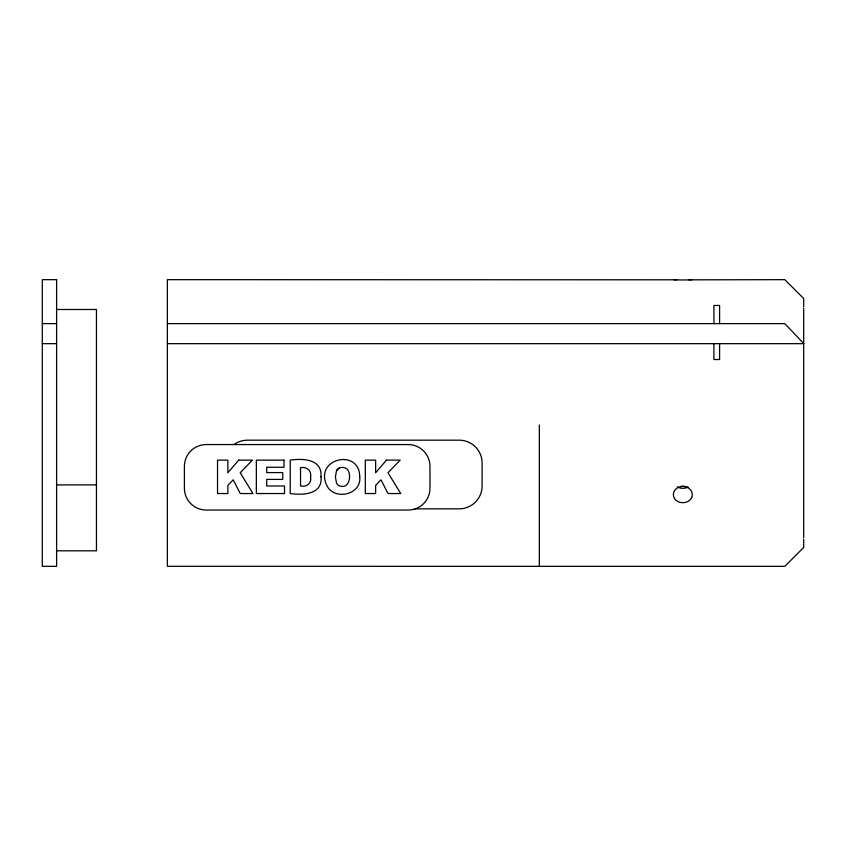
<?xml version="1.0" encoding="UTF-8"?>
<svg xmlns="http://www.w3.org/2000/svg" width="846" height="846" viewBox="0 0 846 846"><rect width="100%" height="100%" fill="white"/><g stroke="black" fill="none" stroke-linecap="round" stroke-linejoin="round"><path stroke-width="1.27" d="M336.475 470.884L335.407 476.911L336.465 482.897A6.017 6.017 0 0 0 339.51 485.837C348.552 489.411 351.555 477.081 348.309 470.81A6.091 6.091 0 0 0 345.231 467.933C342.101 466.643 337.966 467.658 336.475 470.884A6.112 6.112 0 0 1 339.5 467.944M681.062 486.492L681.358 486.45A9.412 8.502 0 0 1 684.308 486.45L684.604 486.492A9.443 8.397 0 0 1 687.375 487.391M803.7 306.707L803.7 298.553L784.813 279.666L688.845 279.836M673.553 279.666L676.811 279.836M692.155 279.677L689.712 279.804A9.433 0.56 0 0 1 675.943 279.804L167.371 279.666L167.371 566.323L784.813 566.334L803.7 547.447L803.7 539.293M56.608 309.488L96.455 309.488L96.455 550.809L56.608 550.809M42.3 323.616L56.608 323.616M167.371 323.616L784.813 323.616L803.7 343.539M42.3 343.666L56.608 343.666M167.371 343.666L803.7 343.666M56.608 484.895L96.455 484.906M414.508 508.837L459.219 508.837A22.895 22.895 0 0 0 482.114 485.953L482.114 463.058A22.895 22.895 0 0 0 459.219 440.174L247.487 440.174A22.895 22.895 0 0 0 234.035 444.541M803.7 308.261L803.7 537.739M719.597 323.616L719.597 305.469L713.918 305.469L713.918 323.616M719.597 343.666L719.597 359.539L713.918 359.539L713.918 343.666M539.336 425.009L539.336 566.334M688.136 487A9.433 7.878 0 0 1 687.132 487.497A9.412 7.699 0 0 1 678.545 487.508A9.433 7.878 0 0 1 677.276 486.852M359.709 476.594C361.834 492.446 340.674 499.574 330.035 489.993A15.45 15.45 0 0 1 326.376 484.547C314.945 458.014 359.55 448.433 359.709 476.594M310.588 476.933C311.941 483.309 306.485 487.486 300.542 485.964L300.542 467.701C306.464 466.22 311.814 470.767 310.588 476.933M320.962 476.732C322.971 494.656 302.699 495.333 290.22 493.546L290.22 460.139C302.942 458.236 322.516 459.04 320.962 476.732M691.711 497.427L691.605 497.67A9.443 7.995 0 0 1 688.136 501.34A9.422 7.815 0 0 1 677.519 501.34A9.443 8.143 0 0 1 673.458 493.652A9.433 8.28 0 0 1 675.193 489.813L675.372 489.612A9.433 8.418 0 0 1 690.294 489.601L690.473 489.813A9.433 8.28 0 0 1 692.197 493.641A9.443 8.143 0 0 1 691.711 497.427M238.678 460.139L227.86 472.766L227.86 460.139L217.538 460.139L217.538 493.546L227.86 493.546L227.86 485.393L233.2 479.809L240.243 493.546L252.954 493.546L240.211 472.745L252.404 460.139L238.678 460.139M386.453 460.139L375.635 472.766L375.635 460.139L365.313 460.139L365.313 493.546L375.635 493.546L375.635 485.393L380.964 479.809L388.018 493.546L400.729 493.546L387.986 472.745L400.179 460.139L386.453 460.139M56.608 279.666L42.3 279.666L42.3 566.323L56.608 566.334L56.608 279.666M408.142 444.562L206.223 444.562A21.827 21.827 0 0 0 184.396 466.4L184.396 488.227A21.827 21.827 0 0 0 206.223 510.053L408.142 510.053A21.827 21.827 0 0 0 429.969 488.227L429.969 466.4A21.827 21.827 0 0 0 408.142 444.562M284.013 460.139L256.349 460.139L256.349 493.546L284.52 493.546L284.52 485.985L266.702 485.985L266.702 479.396L282.765 479.396L282.765 472.586L266.702 472.586L266.702 467.267L284.013 467.267L284.013 460.139"/></g></svg>
